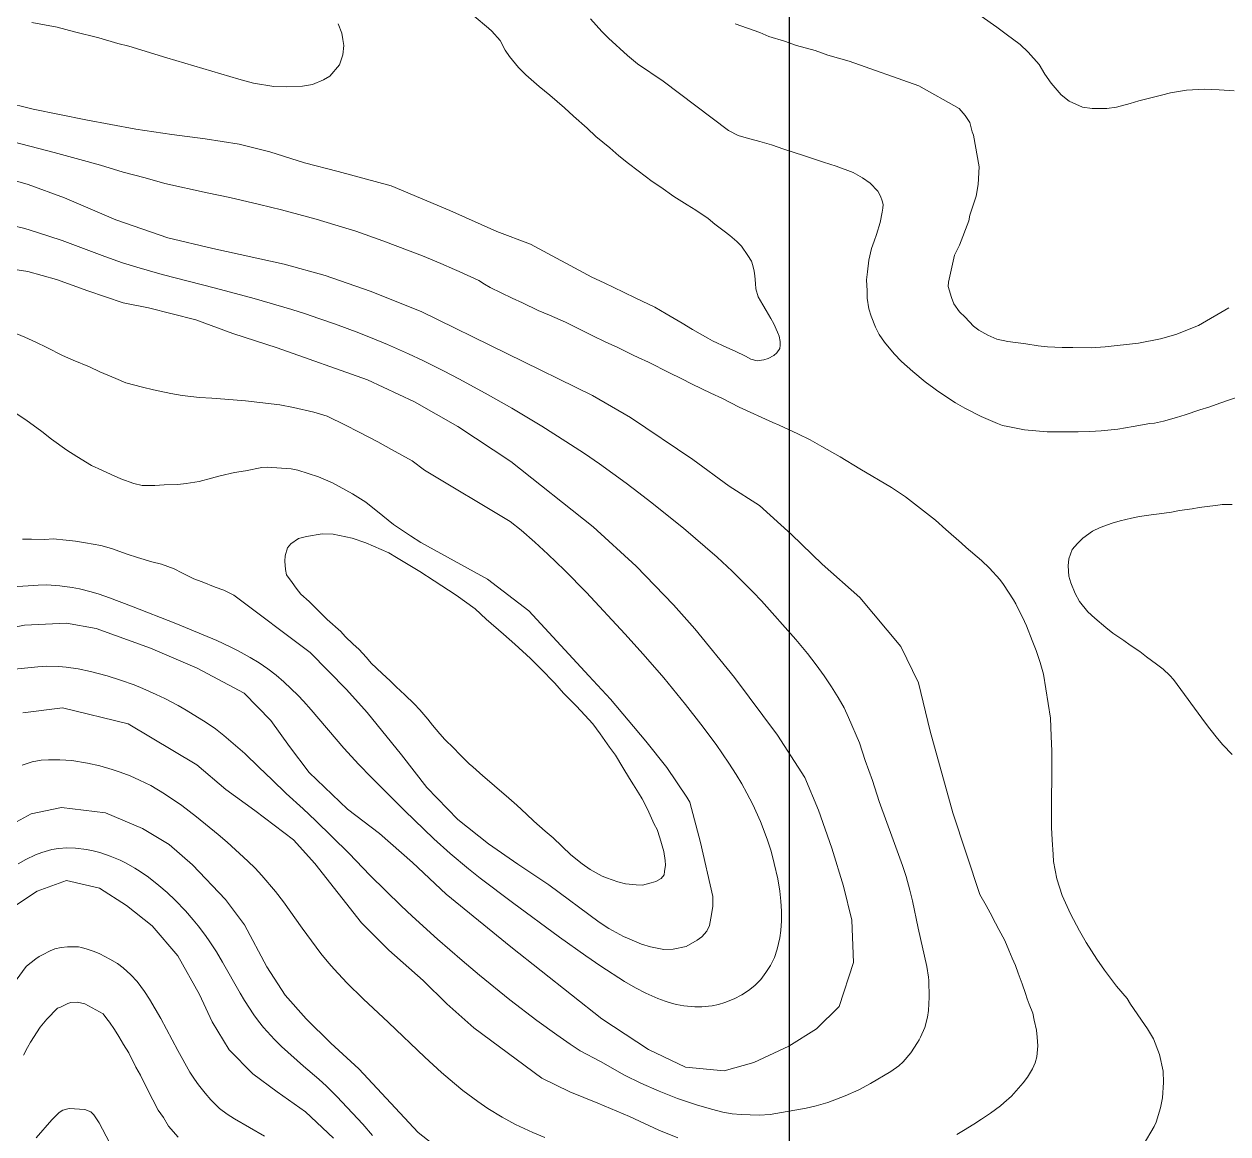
# Model space of a CAD drawing. Header units: metres. Extents: x 548946 to 557077, y 1838800 to 1845419.
# Drawn here: x 550744.4 to 551146.4, y 1844110.6 to 1844481.1 of the extents above; entities that cross this region are included whole.
import ezdxf

# ---------------------------------------------------------------- set-up
doc = ezdxf.new("R2010")
doc.units = ezdxf.units.M
doc.header["$LTSCALE"] = 28
for name, color, linetype, lineweight in [('1', 7, 'Continuous', 13), ('2', 7, 'Continuous', 13), ('60', 7, 'Continuous', 25)]:
    doc.layers.add(name, color=color, linetype=linetype, lineweight=lineweight)

msp = doc.modelspace()

# ---------------------------------------------------------------- linework, layer by layer
at = {"layer": '1'}
for points in [[(550595.21, 1844486.72), (550617.44, 1844475.93), (550622.82, 1844473.54), (550632.5, 1844469.46), (550636.75, 1844467.79), (550640.84, 1844466.4), (550648.78, 1844463.95), (550653.58, 1844462.58), (550671, 1844458.1), (550688.82, 1844453.8), (550706.68, 1844450.17), (550714.24, 1844448.48), (550729.94, 1844444.55), (550754.51, 1844438.26), (550763.04, 1844435.83)], [(551064, 1844483.74), (551069.29, 1844480.04), (551072.42, 1844477.72), (551077.02, 1844474.23), (551079.69, 1844471.76), (551083.42, 1844467.59), (551085.31, 1844464.36), (551087.37, 1844461.35), (551090.78, 1844457.43), (551093.41, 1844455.34), (551097.84, 1844453.35), (551101.05, 1844452.86), (551106.02, 1844452.85), (551109.21, 1844453.4), (551113.76, 1844454.58), (551116.72, 1844455.49), (551121.18, 1844456.57), (551124.25, 1844457.4), (551127.22, 1844458.12), (551132.57, 1844459.01), (551138.66, 1844459.32), (551143.46, 1844459.1), (551148.56, 1844458.82)], [(550849.34, 1844481.21), (550850.57, 1844478), (550850.92, 1844475.94), (550851.15, 1844473.98), (550850.88, 1844470.85), (550849.77, 1844467.5), (550846.49, 1844463.66), (550844.4, 1844462.43), (550840.73, 1844460.9), (550837.44, 1844460.4), (550831.89, 1844460.14), (550827.78, 1844460.3), (550821.09, 1844461.4), (550816.11, 1844462.69), (550792.12, 1844469.77), (550779.41, 1844473.66), (550775.71, 1844474.6), (550769.42, 1844476.49), (550761.25, 1844478.54), (550755.51, 1844480), (550747.02, 1844481.64)], [(550933.55, 1844482.82), (550937.38, 1844478.6), (550939.61, 1844476.33), (550945.9, 1844470.61), (550949.25, 1844467.85), (550957.85, 1844462.01), (550979.69, 1844445.54), (550982.85, 1844443.91), (550985.55, 1844443.1), (550990.15, 1844441.89), (550993.99, 1844440.83), (550998.13, 1844439.32), (551004.69, 1844437.21)], [(550981.88, 1844481.16), (550990.12, 1844478.25), (550993.11, 1844476.96), (550998.36, 1844475.33), (551002.37, 1844473.96), (551008.64, 1844472.24), (551012.87, 1844470.69), (551020, 1844468.66), (551043.2, 1844460.52), (551056.65, 1844452.94), (551058.74, 1844450.55), (551060.22, 1844448.28), (551060.98, 1844445.12), (551061.52, 1844443.97), (551063.32, 1844433.43), (551062.98, 1844427.51), (551062.41, 1844423.59), (551060.29, 1844417.27), (551059.89, 1844415.4), (551056.75, 1844407.34), (551055.11, 1844403.91), (551053.08, 1844394.96), (551053.04, 1844393.54), (551054.07, 1844389.81), (551054.92, 1844387.67), (551056.84, 1844385.05), (551058.67, 1844383.23), (551061.43, 1844380.3), (551063.22, 1844378.88), (551066.25, 1844377.2), (551069.23, 1844375.91), (551072.97, 1844375.12), (551078.93, 1844374.38), (551083.07, 1844373.63), (551086.14, 1844373.37), (551091.04, 1844373.11), (551094.69, 1844373.12), (551100.78, 1844373), (551105.41, 1844373.32), (551116.62, 1844374.59), (551123.95, 1844376.03), (551129.07, 1844377.42), (551136.62, 1844380.51), (551146.71, 1844386.32)], [(550763.04, 1844435.83), (550769.89, 1844434), (550777.54, 1844431.65), (550784.84, 1844429.73), (550791.42, 1844427.9), (550805.52, 1844424.73), (550813.14, 1844423.15), (550823.09, 1844420.84), (550830.36, 1844419.04), (550841.92, 1844415.97), (550848.24, 1844414.12), (550855.19, 1844411.94), (550864.26, 1844408.78), (550877.43, 1844403.68), (550883.54, 1844401.15), (550888.14, 1844399.14), (550889.71, 1844398.52), (550896.3, 1844395.46), (550898.23, 1844394.28), (550900.05, 1844393.19), (550907.36, 1844389.54), (550910.82, 1844388.04), (550916.11, 1844385.45), (550919.88, 1844383.89), (550925.23, 1844381.61), (550928.83, 1844379.82), (550934.33, 1844377.06), (550938.45, 1844375.04), (550942.66, 1844373.12), (550947.84, 1844370.62), (550949.53, 1844369.82), (550952.91, 1844368.21), (550959.9, 1844364.62), (550963.81, 1844362.77), (550967.51, 1844360.9), (550973.74, 1844357.92), (550977.65, 1844356.07), (550983.26, 1844353.22), (550994.42, 1844348.11), (550996.53, 1844347.16), (551002.84, 1844344.29), (551006.97, 1844342.26), (551010.81, 1844340.11), (551016.99, 1844336.62), (551023.53, 1844332.68), (551034.13, 1844326.41), (551038.78, 1844323.25), (551042.82, 1844320.22), (551048.75, 1844315.51), (551052.19, 1844312.41), (551057.51, 1844307.83), (551059.07, 1844306.41), (551064.16, 1844302.01), (551066.84, 1844299.52), (551070.27, 1844295.72), (551071.46, 1844294.06), (551074.85, 1844288.86), (551075.6, 1844287.55), (551078.46, 1844281.69), (551079.12, 1844280.27), (551081.09, 1844275.31), (551082.37, 1844271.96), (551083.72, 1844268.02), (551084.87, 1844264.06), (551087.15, 1844249.36)], [(551004.69, 1844437.21), (551011.38, 1844435), (551015.63, 1844433.62), (551021.32, 1844431.54), (551024.37, 1844429.77), (551026.93, 1844427.96), (551029.47, 1844425.27), (551030.4, 1844423.64), (551030.94, 1844422.09), (551031.33, 1844420.89), (551031.22, 1844419.64), (551031.01, 1844418.25), (551030.28, 1844414.83), (551029.12, 1844410.85), (551028.25, 1844408.65), (551027.42, 1844406.2), (551026.5, 1844402.25), (551026.07, 1844398.36), (551025.75, 1844395.72), (551025.92, 1844392.02), (551025.96, 1844389.54), (551026.48, 1844386.01), (551027.25, 1844383.62), (551028.78, 1844379.95), (551029.93, 1844377.47), (551031.7, 1844374.95), (551035, 1844370.98), (551037.4, 1844368.4), (551041.24, 1844365.12), (551045.36, 1844361.62), (551048.19, 1844359.59), (551049.56, 1844358.5), (551055.44, 1844354.71), (551058.63, 1844352.84), (551064.02, 1844350.1), (551069.49, 1844347.75), (551071.18, 1844347.07), (551072.95, 1844346.77), (551078.53, 1844345.67), (551086.04, 1844345.03), (551090.26, 1844345.02), (551096.46, 1844344.98), (551100.29, 1844345.04), (551104.1, 1844345.35), (551109.62, 1844345.85), (551114.84, 1844346.81), (551120.31, 1844347.8), (551121.92, 1844347.86), (551124.93, 1844348.57), (551129.26, 1844349.81), (551132.14, 1844350.63), (551137.03, 1844352.3), (551140.02, 1844353.26), (551144.07, 1844354.71), (551150.16, 1844356.76)], [(550730.26, 1844431.98), (550745.75, 1844427.58), (550757.89, 1844423.05), (550775.01, 1844415.75), (550792.48, 1844409.77), (550807.48, 1844406.22), (550831.33, 1844400.98), (550844.94, 1844397.14), (550860.01, 1844391.91), (550877.06, 1844385.11), (550934.27, 1844357.16), (550946.88, 1844349.71), (550967.74, 1844335.74), (550979.88, 1844326.82), (550990.05, 1844320.38), (551000.7, 1844310.75), (551010.89, 1844300.83), (551023.54, 1844289.64), (551037.19, 1844273.28), (551043.11, 1844261.19), (551046.99, 1844245.05), (551054.59, 1844217.8), (551063.54, 1844190.57), (551065.66, 1844186.92), (551067.05, 1844184.39), (551068.83, 1844181), (551069.98, 1844178.84)], [(550736.18, 1844414.81), (550744.71, 1844412.81), (550748.55, 1844411.67), (550757.09, 1844408.88), (550771.37, 1844403.46), (550777.28, 1844401.41), (550782.1, 1844399.9), (550790.54, 1844397.51), (550808.38, 1844392.92), (550821.23, 1844389.52), (550833.82, 1844385.78), (550838.39, 1844384.35), (550842.85, 1844382.85), (550848.45, 1844380.88), (550856.22, 1844378.01), (550861.96, 1844375.73), (550865.8, 1844374.11), (550872.79, 1844371), (550877.61, 1844368.76), (550884.75, 1844365.22), (550889.55, 1844362.7), (550898.36, 1844357.92), (550907.33, 1844352.84), (550917.31, 1844346.84), (550925.35, 1844341.78), (550931.55, 1844337.72), (550936.55, 1844334.27), (550945.46, 1844327.82), (550949.75, 1844324.62), (550953.58, 1844321.62), (550964.62, 1844312.78), (550975.82, 1844303.14), (550980.89, 1844298.43), (550987.93, 1844291.42), (550990.67, 1844288.55), (551002.19, 1844275.66), (551005.99, 1844271.03), (551008.95, 1844267.18), (551011.65, 1844263.49), (551014.1, 1844259.9), (551016.32, 1844256.33)], [(550734.07, 1844400.28), (550745.63, 1844398.52), (550755.25, 1844395.77), (550765.75, 1844392.08), (550777.5, 1844387.99), (550785.97, 1844386.36), (550801.74, 1844382.31), (550814.14, 1844377.81), (550828.89, 1844373.07), (550859.05, 1844362.37), (550874.75, 1844355.02), (550889.26, 1844346.77), (550907.02, 1844335.02), (550934.46, 1844313.28), (550948.77, 1844300.1), (550961.24, 1844287.21), (550968.36, 1844279.26), (550981.61, 1844262.98), (550995.98, 1844243.74), (551005.11, 1844229.56), (551009.72, 1844218.74), (551014.18, 1844205.96), (551018.09, 1844193.37), (551020.84, 1844181.94), (551021.44, 1844167.81), (551016.56, 1844153.17), (551009.03, 1844145.72)], [(550741.44, 1844351.29), (550745.04, 1844348.94), (550750.33, 1844345.07), (550753.57, 1844342.49), (550758.74, 1844338.88), (550762.02, 1844336.78), (550766.93, 1844333.72), (550770.34, 1844332.21), (550773.46, 1844330.75), (550776.76, 1844329.32), (550781.13, 1844327.72), (550783.86, 1844327.08), (550788.14, 1844327.09), (550791.17, 1844327.24), (550795.72, 1844327.38), (550798.54, 1844327.69), (550802.84, 1844328.37), (550807, 1844329.51), (550809.86, 1844330.31), (550814.68, 1844331.43), (550818.33, 1844331.94), (550823.82, 1844333.03), (550825.62, 1844333.14), (550833.57, 1844332.62), (550835.81, 1844332.2), (550842.73, 1844329.94), (550847.43, 1844327.91), (550854.12, 1844324.29), (550858.53, 1844321.46), (550864.18, 1844316.96), (550867.84, 1844314.04), (550873.51, 1844310.21), (550876.9, 1844308.03), (550899.18, 1844295.8), (550913, 1844285.19), (550933, 1844263.54)], [(550845.65, 1844282.32), (550839.64, 1844288.3), (550836.88, 1844290.84), (550835.33, 1844292.76), (550833.97, 1844294.7), (550832.06, 1844297.24), (550831.77, 1844299.01), (550831.45, 1844301.83), (550831.63, 1844303.57), (550832.38, 1844306.22), (550833.46, 1844307.58), (550836.11, 1844309.4), (550838.7, 1844310.08), (550844.02, 1844310.96), (550847.65, 1844310.8), (550853.98, 1844309.52), (550858.54, 1844307.95), (550866.25, 1844304.54), (550868.8, 1844303.02), (550876.56, 1844298.38), (550881.39, 1844295.22), (550888.69, 1844290.43), (550895.01, 1844285.91), (550898.73, 1844282.43), (550904.53, 1844277.48), (550908.34, 1844274.1), (550913.55, 1844269.27), (550916.88, 1844265.93), (550921.61, 1844261.14), (550924.56, 1844257.77), (550928.95, 1844253.41), (550931.67, 1844250.39), (550934.37, 1844247.55), (550936.85, 1844244.22), (550939.93, 1844239.72), (550941.94, 1844237.09), (550944.41, 1844232.9), (550946.63, 1844229.25), (550947.91, 1844227.2), (550949.65, 1844224.45), (550950.82, 1844222.49), (550952.65, 1844218.99), (550954.83, 1844214), (550955.79, 1844212.21), (550956.68, 1844209.45), (550958.04, 1844204.94), (550958.49, 1844201.85), (550958.66, 1844200.35), (550958.33, 1844198.22), (550958.17, 1844197.15), (550957.17, 1844195.9), (550955.37, 1844194.93), (550953.81, 1844194.47), (550950.95, 1844193.67), (550948.84, 1844193.81), (550945.29, 1844194.08), (550942.74, 1844194.74), (550938.87, 1844196.11), (550937.47, 1844196.71), (550933.42, 1844198.92), (550930.82, 1844200.81), (550927.06, 1844203.81), (550921.09, 1844209.41)], [(550933, 1844263.54), (550940.23, 1844255.73), (550952.06, 1844241.74), (550959.01, 1844232.99), (550965.72, 1844223.05), (550966.69, 1844221.32), (550970.25, 1844207.88), (550974.37, 1844189.92), (550974.46, 1844186.6), (550974, 1844183.89), (550973.28, 1844180.19), (550972.45, 1844178.29), (550970.76, 1844176.38), (550969.18, 1844175.25), (550965.51, 1844173.22), (550961.14, 1844172.25), (550958.01, 1844172.18), (550953.62, 1844173.11), (550950.57, 1844174), (550945.97, 1844175.95), (550944.57, 1844176.56), (550939.7, 1844179.24), (550936.42, 1844181.34), (550919.69, 1844193.81), (550909.33, 1844200.7), (550899.49, 1844207.49), (550889.25, 1844215.6), (550878.97, 1844226.28), (550870.48, 1844237.18), (550859.02, 1844251.34), (550852.08, 1844258.92), (550839.92, 1844271.33), (550814.43, 1844290.46), (550811.11, 1844292.08), (550808.22, 1844293.18), (550803.94, 1844294.88), (550801.16, 1844295.9), (550797.12, 1844297.91), (550794.59, 1844299.25), (550790.33, 1844300.76), (550787.09, 1844301.63), (550782.27, 1844303.08), (550778.82, 1844304.12), (550773.66, 1844306.01), (550770.02, 1844307.02), (550764.96, 1844307.97), (550761.58, 1844308.44), (550758.49, 1844308.85), (550754.16, 1844309.22), (550751.32, 1844309.09), (550746.94, 1844309.16), (550743.89, 1844309.2)], [(551009.03, 1844145.72), (550999.77, 1844139.87), (550988.13, 1844134.51), (550978.26, 1844131.69), (550965.33, 1844132.9), (550952.9, 1844138.81), (550937.39, 1844149.02), (550906.96, 1844173.12), (550885.43, 1844190.63), (550874.14, 1844201.19), (550863.07, 1844210.88), (550852.44, 1844219.07), (550839.66, 1844231.28), (550833.11, 1844239.94), (550826.8, 1844248.63), (550817.87, 1844257.79), (550802.19, 1844266.04), (550786.69, 1844272.77), (550768.51, 1844279.31), (550758.61, 1844281.13), (550744.62, 1844280.41), (550715.48, 1844274.57)], [(550921.09, 1844209.41), (550918.46, 1844211.68), (550914.65, 1844215.06), (550912.2, 1844217.35), (550908.92, 1844220.31), (550905.42, 1844223.43), (550903.2, 1844225.37), (550899.83, 1844228.22), (550897.62, 1844230.16), (550894.23, 1844233.2), (550893.08, 1844234.12), (550889.85, 1844237.37), (550887.91, 1844239.43), (550884.91, 1844242.33), (550883.28, 1844244.14), (550880.85, 1844247.1), (550879.3, 1844249.02), (550876.56, 1844252.23), (550874.72, 1844254.21), (550871.62, 1844257.19), (550868.65, 1844259.9), (550866.62, 1844261.86), (550863.96, 1844264.31), (550860.34, 1844267.71), (550858.79, 1844269.63), (550856.2, 1844272.38), (550854.29, 1844274.07), (550851.61, 1844276.71), (550850.19, 1844278.36), (550845.65, 1844282.32)], [(550808.36, 1844245.8), (550805.22, 1844247.95), (550798.58, 1844252.12), (550795.91, 1844253.68), (550791.47, 1844255.97), (550788.53, 1844257.34), (550784.03, 1844259.31), (550781.14, 1844260.48), (550776.6, 1844262.12), (550772.12, 1844263.54), (550766.62, 1844265.01), (550762.51, 1844265.88), (550758.52, 1844266.48), (550756, 1844266.69), (550751.88, 1844266.75), (550748.97, 1844266.59), (550741.28, 1844265.77)], [(551016.32, 1844256.33), (551018.24, 1844252.88), (551019.78, 1844249.64), (551023.38, 1844241.13), (551025.31, 1844235.23), (551027.71, 1844228.55), (551030, 1844221.64), (551034.69, 1844208.78), (551037.74, 1844200.17), (551038.95, 1844196.54), (551040.24, 1844191.99), (551041.12, 1844188.45), (551042.98, 1844179.35), (551045.93, 1844166.56), (551046.48, 1844162.95), (551046.58, 1844161.85), (551046.72, 1844156.24), (551046.43, 1844151.8), (551046.1, 1844149.61), (551045.2, 1844146.13), (551043.82, 1844142.91), (551043.33, 1844142.01), (551042.8, 1844141.09), (551040.51, 1844137.72), (551037.93, 1844134.68), (551036.5, 1844133.31), (551033.91, 1844131.41), (551027.12, 1844127.45), (551023.13, 1844125.32), (551018.62, 1844123.33), (551012.88, 1844121.14), (551008.97, 1844119.98), (551005.64, 1844119.18), (550993.56, 1844117.14), (550989.85, 1844116.94), (550983.88, 1844117.09), (550980.85, 1844117.36), (550977.76, 1844117.91), (550973.93, 1844118.85), (550968.97, 1844120.34), (550962.63, 1844122.44), (550956.51, 1844124.86), (550950.41, 1844127.52), (550944.96, 1844130.23), (550936.86, 1844134.83), (550930.12, 1844138.38), (550926.74, 1844140.63), (550922.28, 1844143.67), (550915.63, 1844148.45), (550906.63, 1844155.37), (550896.48, 1844163.64), (550890.69, 1844168.56), (550882.52, 1844175.67), (550874, 1844183.31), (550870.32, 1844186.72), (550859.98, 1844196.93), (550852.85, 1844204.33), (550841.73, 1844215.27), (550837.62, 1844219.14), (550831.96, 1844224.3), (550827.32, 1844228.83), (550822.83, 1844233.01), (550818.18, 1844237.66), (550811.17, 1844243.59), (550808.36, 1844245.8)], [(550956.43, 1844111.85), (550946.56, 1844116.49), (550935.97, 1844120.94), (550926.63, 1844124.64), (550917.32, 1844129.24), (550894.58, 1844146.09), (550885.65, 1844154.09), (550877.65, 1844161.81), (550866.27, 1844171.98), (550857.08, 1844181.11), (550841.49, 1844200.87), (550834.37, 1844208.82), (550821.49, 1844218.56), (550811.77, 1844225.56), (550802.16, 1844233.87), (550779.13, 1844247.47), (550757.21, 1844252.85), (550744.05, 1844251.19)], [(551087.15, 1844249.36), (551087.43, 1844243.4), (551087.6, 1844238.43), (551087.59, 1844235.94), (551087.6, 1844227.15), (551087.54, 1844225.05), (551087.48, 1844216.86), (551087.53, 1844212.88), (551087.7, 1844208.81), (551088.07, 1844203.86), (551088.23, 1844201.58), (551089.3, 1844195.72), (551091.03, 1844190.23), (551093.83, 1844184.06), (551096.87, 1844178.42), (551099.11, 1844174.49), (551102.63, 1844169), (551105.25, 1844165.31), (551109.26, 1844159.98), (551112.73, 1844155.79), (551113.94, 1844153.93), (551118.6, 1844147.18), (551119.57, 1844145.69), (551121.55, 1844142.33), (551123.54, 1844137.17), (551124.79, 1844131.52), (551124.91, 1844127.84), (551124.6, 1844122.72), (551123.88, 1844119.35), (551122.43, 1844114.59), (551121.8, 1844113.12), (551118.12, 1844106.91)], [(550918.32, 1844109.41), (550914.37, 1844111.05), (550908.51, 1844113.76), (550904.02, 1844116.19), (550899.33, 1844119.12), (550896, 1844121.43), (550890.99, 1844125.14), (550888.12, 1844127.41), (550883.8, 1844131.08), (550878.23, 1844136.21), (550866.08, 1844147.81), (550857.67, 1844155.67), (550852.22, 1844161.01), (550847.92, 1844165.62), (550846.19, 1844167.6), (550843.52, 1844170.87), (550837.26, 1844179.3), (550831.08, 1844188.05), (550828.34, 1844191.6), (550823.85, 1844196.94), (550821.59, 1844199.37), (550819.18, 1844201.69), (550812.25, 1844207.99), (550809.19, 1844210.61), (550802.05, 1844216.52), (550797.12, 1844220.29), (550791.31, 1844224.17), (550786.73, 1844226.94), (550783.02, 1844228.76), (550779.85, 1844230.1), (550776.53, 1844231.4), (550773.88, 1844232.32), (550769.75, 1844233.47), (550765.63, 1844234.35), (550760.37, 1844235.22), (550756.39, 1844235.55), (550752.55, 1844235.55), (550750.18, 1844235.38), (550747.08, 1844234.81), (550743.74, 1844233.68)], [(550742.42, 1844200.74), (550745.05, 1844202.25), (550748.25, 1844203.77), (550750.39, 1844204.58), (550752.55, 1844205.23), (550753.74, 1844205.52), (550755.88, 1844205.89), (550758.69, 1844206.1), (550761.64, 1844206.01), (550765.26, 1844205.56), (550767.52, 1844205.11), (550769.75, 1844204.52), (550773.21, 1844203.37), (550776.52, 1844201.97), (550778.48, 1844200.98), (550781.39, 1844199.33), (550783.21, 1844198.21), (550785.99, 1844196.31), (550789.47, 1844193.52), (550792.17, 1844191.19), (550794.88, 1844188.67), (550798.34, 1844185.09)], [(550738.61, 1844184.9), (550748.84, 1844191.71), (550758.56, 1844195.26), (550769.62, 1844192.68), (550778.6, 1844186.92), (550787.2, 1844180.09), (550795.78, 1844170.06), (550803.02, 1844157.18), (550807.27, 1844148.06), (550812.95, 1844138.71), (550820.8, 1844130.64), (550828.91, 1844124.66), (550838.38, 1844118.05), (550847.72, 1844109.26)], [(550798.34, 1844185.09), (550800.94, 1844182.13), (550802.57, 1844180.14), (550805.01, 1844176.91), (550806.51, 1844174.76), (550808.68, 1844171.37), (550810.74, 1844167.94), (550816.57, 1844157.62), (550818.08, 1844155.11), (550821.13, 1844150.42), (550822.71, 1844148.25), (550824.4, 1844146.18), (550828.01, 1844142.17), (550830.34, 1844139.84), (550837.77, 1844133.26), (550842.83, 1844128.94), (550845.44, 1844126.54), (550848.85, 1844123.17), (550857.51, 1844113.83), (550860.81, 1844110.09)], [(551069.98, 1844178.84), (551071.89, 1844175.16), (551073.26, 1844171.93), (551074.37, 1844169.26), (551075.45, 1844166.79), (551076.33, 1844164.3), (551077.74, 1844160.67), (551078.81, 1844157.49), (551079.4, 1844155.77), (551080.11, 1844153.95), (551081.26, 1844150.89), (551081.72, 1844148.55), (551082.5, 1844145.24), (551082.77, 1844142.88), (551083, 1844140.01), (551082.62, 1844136.38), (551082.06, 1844134.32), (551081.19, 1844132.32), (551079.51, 1844129.53), (551078.03, 1844127.67), (551075.74, 1844125.01), (551074.14, 1844123.23), (551071.61, 1844120.95), (551070.52, 1844120.02), (551067.11, 1844117.54), (551064.14, 1844115.6), (551061.54, 1844113.91), (551058.09, 1844111.82), (551055.95, 1844110.47)], [(550739.71, 1844159.1), (550745.11, 1844166.48), (550745.28, 1844166.64), (550748.38, 1844169.07), (550749.46, 1844169.83), (550750.54, 1844170.44), (550753.09, 1844171.77), (550754.74, 1844172.43), (550756.78, 1844172.82), (550758.94, 1844173.02), (550760.95, 1844173.13), (550762.58, 1844173.04), (550763.57, 1844172.87), (550765.51, 1844172.34), (550767.86, 1844171.52), (550769.67, 1844170.77), (550773.03, 1844169.01), (550775.63, 1844167.48), (550777.49, 1844166.09), (550780.1, 1844163.76), (550782.17, 1844161.48), (550784.6, 1844158.17), (550786.28, 1844155.56), (550790.09, 1844149.17), (550795.74, 1844138.46), (550799.82, 1844131.22), (550801.34, 1844128.89), (550802.71, 1844126.98), (550804.9, 1844124.24), (550806.77, 1844122.06), (550808.55, 1844120.19), (550809.73, 1844119.08), (550812.21, 1844117.27), (550814.68, 1844115.71), (550824.71, 1844109.91)], [(550744.22, 1844136.93), (550745.55, 1844139.52), (550746.57, 1844141.25), (550749.84, 1844146.28), (550751.97, 1844148.95), (550755.61, 1844152.6), (550756.58, 1844152.92), (550759.07, 1844154.21), (550760.05, 1844154.53), (550762.27, 1844154.57), (550764.76, 1844154.05), (550770.81, 1844150.68), (550772.02, 1844149), (550772.95, 1844147.89), (550774.65, 1844145.45), (550776.12, 1844143.18), (550777.63, 1844140.52), (550779.37, 1844137.68), (550781.74, 1844132.88), (550783.26, 1844130.22), (550785.62, 1844125.43), (550789.24, 1844118.55), (550790.93, 1844116.1), (550792.67, 1844113.26), (550795.92, 1844109.58)], [(550962.78, 1844109.29), (550956.43, 1844111.85)]]:
    msp.add_lwpolyline(points, dxfattribs=at)
at = {"layer": '2'}
for points in [[(550964.15, 1844381.21), (550967.62, 1844379.13), (550972.7, 1844376.28), (550974.33, 1844375.32), (550979.06, 1844373.1), (550981.86, 1844371.89), (550985.29, 1844370.19), (550987.11, 1844369.25), (550989.26, 1844368.73), (550991.51, 1844368.99), (550992.89, 1844369.43), (550994.77, 1844370.5), (550995.81, 1844371.38), (550996.79, 1844372.82), (550996.95, 1844373.89), (550996.91, 1844375.12), (550996.61, 1844376.89), (550995.98, 1844378.25), (550994.81, 1844381.07), (550993.84, 1844382.86), (550992.21, 1844385.53), (550991.14, 1844387.41), (550989.61, 1844389.99), (550988.83, 1844392.66), (550988.72, 1844394.46), (550988.42, 1844397.09), (550988.25, 1844398.59), (550987.75, 1844400.53), (550987.3, 1844401.91), (550986.13, 1844403.87), (550983.97, 1844406.96), (550982.47, 1844408.5), (550980.14, 1844410.52), (550978.18, 1844411.91), (550975.14, 1844414.33), (550972.84, 1844416.16), (550968.72, 1844418.93), (550965.86, 1844420.7), (550961.45, 1844423.53), (550957.1, 1844426.65), (550954.13, 1844428.5), (550949.44, 1844432.07), (550946.3, 1844434.56), (550943.06, 1844437.15), (550940.01, 1844439.75), (550935.38, 1844443.6), (550932.41, 1844446.31), (550927.95, 1844450.37), (550924.88, 1844453.17), (550920.02, 1844457.37), (550916.47, 1844460.21), (550911.93, 1844464.16), (550909.56, 1844466.56), (550906.48, 1844470.21), (550905.1, 1844472.33), (550903.4, 1844475.57), (550900.58, 1844478.67), (550899.51, 1844479.69), (550894.68, 1844483.71)], [(550727.52, 1844457.56), (550747.46, 1844452.65), (550765.04, 1844449.14), (550781.79, 1844446.04), (550793.75, 1844444.2), (550804.89, 1844442.79), (550816.2, 1844441), (550826.44, 1844438.45), (550838.1, 1844434.76), (550849.27, 1844431.93), (550867, 1844427.14), (550886.55, 1844418.83), (550902.33, 1844411.88), (550913.51, 1844407.62), (550934.04, 1844396.64), (550938.16, 1844394.72), (550944.6, 1844391.65), (550948.74, 1844389.55), (550955.07, 1844386.55), (550958.84, 1844384.41), (550964.15, 1844381.21)], [(550984.08, 1844227.49), (550982.21, 1844230.61), (550979.8, 1844234.38), (550975.5, 1844240.61), (550970.47, 1844247.42), (550965.35, 1844253.96), (550958.01, 1844262.92), (550951.15, 1844270.8), (550945.08, 1844277.57), (550932.25, 1844291.35), (550924.89, 1844298.85), (550919.33, 1844304.18), (550915.01, 1844308.12), (550910.37, 1844312.1), (550906.76, 1844315.04), (550878.12, 1844332.22), (550874.06, 1844335.28), (550867.16, 1844339.06), (550862.58, 1844341.69), (550856.12, 1844344.95), (550851.77, 1844347.22), (550845.63, 1844350.23), (550841.2, 1844351.54), (550834.45, 1844353.15), (550829.79, 1844353.95), (550823.13, 1844354.82), (550818.41, 1844355.33), (550811.49, 1844355.88), (550807.17, 1844356.24), (550803.06, 1844356.44), (550797.27, 1844357.12), (550793.38, 1844357.82), (550787.64, 1844358.98), (550783.92, 1844359.89), (550778.42, 1844361.36), (550775.12, 1844362.79), (550769.73, 1844365.04), (550766.22, 1844366.64), (550760.82, 1844368.88), (550757.31, 1844370.48), (550752.06, 1844373.12), (550748.34, 1844374.89), (550744.73, 1844376.57), (550738.54, 1844379.1)], [(551147.8, 1844320.76), (551144.48, 1844320.67), (551142.41, 1844320.43), (551140.35, 1844320.2), (551136.88, 1844319.71), (551134.46, 1844319.25), (551130.24, 1844318.67), (551127.63, 1844318.19), (551123.42, 1844317.62), (551120.79, 1844317.32), (551116.86, 1844316.68), (551114.25, 1844316.2), (551110.45, 1844315.29), (551107.78, 1844314.51), (551103.75, 1844313.1), (551101.23, 1844311.87), (551097.98, 1844309.5), (551096.19, 1844307.68), (551094.42, 1844305.67), (551093.34, 1844302.6), (551093.03, 1844300.28), (551093.33, 1844296.79), (551093.96, 1844294.58), (551095.41, 1844291.03), (551096.86, 1844288.34), (551099.62, 1844284.94), (551101.96, 1844282.74), (551105.65, 1844279.63), (551107.95, 1844277.8), (551111.65, 1844275.36), (551113.82, 1844273.8), (551117.02, 1844271.6), (551119.22, 1844269.85), (551122.63, 1844267.47), (551124.83, 1844265.73), (551127.06, 1844263.6), (551128.28, 1844262.29), (551138.97, 1844247.73), (551140.41, 1844245.8), (551142.96, 1844242.56), (551144.72, 1844240.48), (551147.84, 1844237.31)], [(550766.87, 1844291.57), (550762.93, 1844292.54), (550760.44, 1844293.02), (550756.4, 1844293.6), (550752.07, 1844293.87), (550749.09, 1844293.82), (550740.65, 1844293.24)], [(550984.08, 1844227.49), (550985.83, 1844224.36), (550987.77, 1844220.57), (550990.29, 1844214.96), (550992.61, 1844209.01), (550993.85, 1844204.96), (550994.91, 1844200.94), (550996.11, 1844195.73), (550996.75, 1844191.66), (550997.11, 1844188.32), (550997.35, 1844185.01), (550997.39, 1844181.75), (550997.14, 1844178.53), (550996.77, 1844176.06), (550995.94, 1844172.34), (550994.97, 1844169.47), (550993.7, 1844166.87), (550992.17, 1844164.47), (550990.42, 1844162.21), (550988.48, 1844160.18), (550986.35, 1844158.48), (550984.06, 1844157.03), (550981.6, 1844155.77), (550978.45, 1844154.52), (550976.36, 1844153.87), (550974.21, 1844153.4), (550972.99, 1844153.22), (550970.71, 1844153.06), (550968.39, 1844153.07), (550964.72, 1844153.41), (550962.32, 1844153.85), (550960.97, 1844154.18), (550958.52, 1844154.94), (550956.02, 1844155.86), (550952.08, 1844157.58), (550948.64, 1844159.34), (550944.89, 1844161.55), (550937.05, 1844166.6), (550932.04, 1844170.02), (550923.19, 1844176.32), (550907.5, 1844187.88), (550896.75, 1844196.04), (550892.84, 1844199.11), (550886.72, 1844204.24), (550881.26, 1844209.11), (550871.43, 1844218.6), (550860.3, 1844229.69), (550856.21, 1844233.99), (550851.24, 1844239.39), (550840.27, 1844252.23), (550837.72, 1844255.07), (550835.91, 1844256.94), (550831.12, 1844261.54), (550828.59, 1844263.7), (550825.84, 1844265.82), (550822.91, 1844267.84), (550819.88, 1844269.68), (550815.95, 1844271.83), (550813.23, 1844273.22), (550808.82, 1844275.3), (550795.13, 1844281), (550780.29, 1844286.83), (550772.95, 1844289.62), (550769.54, 1844290.77), (550766.87, 1844291.57)], [(550737.02, 1844212.13), (550746.79, 1844217.48), (550756.93, 1844219.54), (550771.61, 1844217.76), (550784, 1844212.52), (550792.93, 1844207.27), (550800.63, 1844200.46), (550811.69, 1844188.92), (550818.04, 1844180.42), (550825.54, 1844166.42), (550831.61, 1844156.99), (550838.67, 1844149.09), (550846.91, 1844140.94), (550856.21, 1844132.4), (550876.08, 1844111.1), (550884.82, 1844104.16)], [(550748.43, 1844109.27), (550753.65, 1844115.34), (550756.09, 1844117.75), (550757.36, 1844118.56), (550759.52, 1844119.09), (550764.72, 1844118.76), (550766.67, 1844117.96), (550767.19, 1844117.52), (550767.7, 1844116.99), (550769.47, 1844114.31), (550772.96, 1844107.8)]]:
    msp.add_lwpolyline(points, dxfattribs=at)
at = {"layer": '60'}
msp.add_line((551000, 1840000), (551000, 1845000), dxfattribs=at)

doc.saveas('drawing.dxf')
